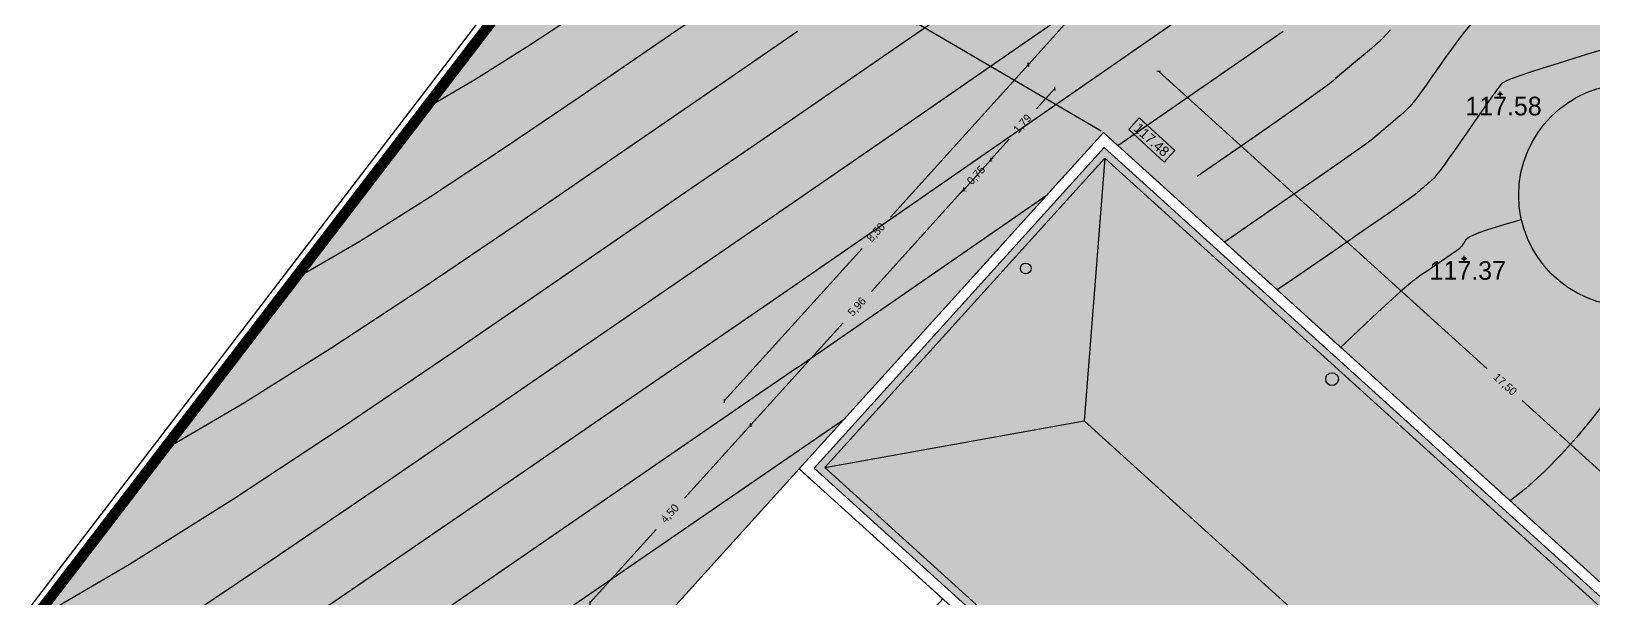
# Model space of a CAD drawing. Extents: x -85466713 to -87592, y -94413748 to -55832.
# Drawn here: x -87681.35 to -87652.06, y -65438.13 to -65427.5 of the extents above; entities that cross this region are included whole.
import ezdxf
from ezdxf.enums import TextEntityAlignment as Align

# ---------------------------------------------------------------- set-up
doc = ezdxf.new("R2010")
doc.units = 0
doc.header["$MEASUREMENT"] = 0
doc.header["$PDMODE"] = 34
doc.header["$PDSIZE"] = 0.05
doc.linetypes.add('DASHED', pattern=[70, 50, -20])
doc.layers.add('0_Limites_Terreno', color=30, linetype='DASHED', lineweight=35)
for name, color, linetype in [('0_PROP.aux.cotas', 30, 'Continuous'), ('0_PROP.corte', 10, 'Continuous'), ('0_PROP.corte.vaos', 160, 'Continuous'), ('0_PROP.trama', 251, 'Continuous'), ('0_PROP.vista1', 251, 'Continuous'), ('0_PROP.vista4', 140, 'Continuous'), ('0_PROPfinal', 4, 'Continuous'), ('0_tramas piso0', 7, 'Continuous'), ('CV', 8, 'Continuous'), ('CVD', 6, 'Continuous'), ('LEVTP_MURO', 1, 'Continuous'), ('POINTS', 2, 'Continuous'), ('Z', 1, 'Continuous')]:
    doc.layers.add(name, color=color, linetype=linetype)
doc.styles.add('creativespace', font='GOTHIC.TTF')
doc.dimstyles.new('creativespace', dxfattribs={"dimtxt": 0.15, "dimasz": 0.05, "dimexe": 0.05, "dimexo": 0.05, "dimgap": 0.2, "dimtad": 0, "dimtoh": 1, "dimzin": 1, "dimtxsty": 'creativespace', "dimblk": 'OBLIQUE', "dimcen": 0, "dimclrd": 251, "dimclre": 256, "dimclrt": 30, "dimazin": 3, "dimtfac": 1, "dimtmove": 0, "dimatfit": 3, "dimldrblk": 'OBLIQUE', "dimfxl": 1, "dimlwd": -1, "dimlwe": -1, "dimarcsym": 0})

# ---------------------------------------------------------------- blocks, each defined once
blk = doc.blocks.new('_Oblique')
at = {"color": 0, "linetype": 'ByBlock', "lineweight": -2}
blk.add_line((-0.5, -0.5), (0.5, 0.5), dxfattribs=at)
blk = doc.blocks.new('*D226')
at = {"layer": '0_PROP.aux.cotas', "color": 251, "transparency": 16777216}
for p, q in [((-87662.655, -65428.126), (-87665.241, -65430.983)), ((-87668.358, -65434.428), (-87665.772, -65431.57))]:
    blk.add_line(p, q, dxfattribs=at)
at = {"layer": 'DEFPOINTS', "color": 0, "transparency": 16777216}
for p in [(-87662.655, -65428.126), (-87668.358, -65434.428), (-87668.358, -65434.428)]:
    blk.add_point(p, dxfattribs=at)
at = {"layer": '0_PROP.aux.cotas', "color": 251, "transparency": 16777216, "xscale": 0.05, "yscale": 0.05, "zscale": 0.05}
for p, rotation in [((-87662.655, -65428.126), 47.85695784791795), ((-87668.358, -65434.428), 227.856957847918)]:
    blk.add_blockref('_Oblique', p, dxfattribs=dict(at, rotation=rotation))
at = {"layer": '0_PROP.aux.cotas', "color": 30, "transparency": 16777216, "insert": (-87665.506, -65431.277), "char_height": 0.15, "attachment_point": 5, "rotation": 47.857, "style": 'creativespace'}
blk.add_mtext('8,50', dxfattribs=at)
blk = doc.blocks.new('*D227')
at = {"layer": '0_PROP.aux.cotas', "color": 251, "transparency": 16777216}
for p, q in [((-87663.862, -65430.465), (-87663.359, -65429.909)), ((-87663.359, -65429.909), (-87663.325, -65429.872)), ((-87663.862, -65430.465), (-87663.896, -65430.502))]:
    blk.add_line(p, q, dxfattribs=at)
at = {"layer": '0_PROP.aux.cotas', "transparency": 16777216}
for p, q in [((-87663.325, -65429.94), (-87663.322, -65429.942)), ((-87663.828, -65430.496), (-87663.825, -65430.498))]:
    blk.add_line(p, q, dxfattribs=at)
at = {"layer": 'DEFPOINTS', "color": 0, "transparency": 16777216}
for p in [(-87663.362, -65429.906), (-87663.359, -65429.909), (-87663.865, -65430.462)]:
    blk.add_point(p, dxfattribs=at)
at = {"layer": '0_PROP.aux.cotas', "color": 251, "transparency": 16777216, "xscale": 0.05, "yscale": 0.05, "zscale": 0.05}
for p, rotation in [((-87663.359, -65429.909), 227.856957847918), ((-87663.862, -65430.465), 47.85695784791795)]:
    blk.add_blockref('_Oblique', p, dxfattribs=dict(at, rotation=rotation))
at = {"layer": '0_PROP.aux.cotas', "color": 30, "transparency": 16777216, "insert": (-87663.628, -65430.206), "char_height": 0.15, "attachment_point": 5, "rotation": 47.857, "style": 'creativespace'}
blk.add_mtext('0,75', dxfattribs=at)
blk = doc.blocks.new('*D228')
at = {"layer": '0_PROP.aux.cotas', "color": 251, "transparency": 16777216}
for p, q in [((-87662.158, -65428.575), (-87662.504, -65428.958)), ((-87663.362, -65429.906), (-87663.016, -65429.523))]:
    blk.add_line(p, q, dxfattribs=at)
at = {"layer": 'DEFPOINTS', "color": 0, "transparency": 16777216}
for p in [(-87662.158, -65428.575), (-87662.158, -65428.575), (-87663.362, -65429.906)]:
    blk.add_point(p, dxfattribs=at)
at = {"layer": '0_PROP.aux.cotas', "color": 251, "transparency": 16777216, "xscale": 0.05, "yscale": 0.05, "zscale": 0.05}
for p, rotation in [((-87662.158, -65428.575), 47.85695784791795), ((-87663.362, -65429.906), 227.856957847918)]:
    blk.add_blockref('_Oblique', p, dxfattribs=dict(at, rotation=rotation))
at = {"layer": '0_PROP.aux.cotas', "color": 30, "transparency": 16777216, "insert": (-87662.76, -65429.241), "char_height": 0.15, "attachment_point": 5, "rotation": 47.857, "style": 'creativespace'}
blk.add_mtext('1,79', dxfattribs=at)
blk = doc.blocks.new('*D229')
at = {"layer": '0_PROP.aux.cotas', "color": 251, "transparency": 16777216}
for p, q in [((-87663.865, -65430.462), (-87665.599, -65432.378)), ((-87667.861, -65434.878), (-87666.127, -65432.962))]:
    blk.add_line(p, q, dxfattribs=at)
at = {"layer": 'DEFPOINTS', "color": 0, "transparency": 16777216}
for p in [(-87663.865, -65430.462), (-87667.861, -65434.878), (-87667.861, -65434.878)]:
    blk.add_point(p, dxfattribs=at)
at = {"layer": '0_PROP.aux.cotas', "color": 251, "transparency": 16777216, "xscale": 0.05, "yscale": 0.05, "zscale": 0.05}
for p, rotation in [((-87663.865, -65430.462), 47.85695784791795), ((-87667.861, -65434.878), 227.856957847918)]:
    blk.add_blockref('_Oblique', p, dxfattribs=dict(at, rotation=rotation))
at = {"layer": '0_PROP.aux.cotas', "color": 30, "transparency": 16777216, "insert": (-87665.863, -65432.67), "char_height": 0.15, "attachment_point": 5, "rotation": 47.857, "style": 'creativespace'}
blk.add_mtext('5,96', dxfattribs=at)
blk = doc.blocks.new('*D230')
at = {"layer": '0_PROP.aux.cotas', "color": 251, "transparency": 16777216}
for p, q in [((-87667.861, -65434.878), (-87669.104, -65436.251)), ((-87670.879, -65438.213), (-87669.636, -65436.839))]:
    blk.add_line(p, q, dxfattribs=at)
at = {"layer": '0_PROP.aux.cotas', "transparency": 16777216}
blk.add_line((-87667.824, -65434.911), (-87667.824, -65434.911), dxfattribs=at)
at = {"layer": 'DEFPOINTS', "color": 0, "transparency": 16777216}
for p in [(-87667.861, -65434.878), (-87670.879, -65438.213), (-87670.879, -65438.213)]:
    blk.add_point(p, dxfattribs=at)
at = {"layer": '0_PROP.aux.cotas', "color": 251, "transparency": 16777216, "xscale": 0.05, "yscale": 0.05, "zscale": 0.05}
for p, rotation in [((-87667.861, -65434.878), 47.85695784791795), ((-87670.879, -65438.213), 227.856957847918)]:
    blk.add_blockref('_Oblique', p, dxfattribs=dict(at, rotation=rotation))
at = {"layer": '0_PROP.aux.cotas', "color": 30, "transparency": 16777216, "insert": (-87669.37, -65436.545), "char_height": 0.15, "attachment_point": 5, "rotation": 47.857, "style": 'creativespace'}
blk.add_mtext('4,50', dxfattribs=at)
blk = doc.blocks.new('*D231')
at = {"layer": '0_PROP.aux.cotas', "color": 251, "transparency": 16777216}
for p, q in [((-87660.193, -65425.405), (-87661.158, -65426.472)), ((-87662.655, -65428.126), (-87661.69, -65427.059))]:
    blk.add_line(p, q, dxfattribs=at)
at = {"layer": 'DEFPOINTS', "color": 0, "transparency": 16777216}
for p in [(-87660.193, -65425.405), (-87660.193, -65425.405), (-87662.655, -65428.126)]:
    blk.add_point(p, dxfattribs=at)
at = {"layer": '0_PROP.aux.cotas', "color": 251, "transparency": 16777216, "xscale": 0.05, "yscale": 0.05, "zscale": 0.05}
for p, rotation in [((-87660.193, -65425.405), 47.85695784791795), ((-87662.655, -65428.126), 227.856957847918)]:
    blk.add_blockref('_Oblique', p, dxfattribs=dict(at, rotation=rotation))
at = {"layer": '0_PROP.aux.cotas', "color": 30, "transparency": 16777216, "insert": (-87661.424, -65426.765), "char_height": 0.15, "attachment_point": 5, "rotation": 47.857, "style": 'creativespace'}
blk.add_mtext('3,67', dxfattribs=at)
blk = doc.blocks.new('*D232')
at = {"layer": '0_PROP.aux.cotas', "color": 251, "transparency": 16777216}
for p, q in [((-87660.213, -65428.253), (-87654.054, -65433.828)), ((-87647.238, -65439.995), (-87653.398, -65434.421))]:
    blk.add_line(p, q, dxfattribs=at)
at = {"layer": 'DEFPOINTS', "color": 0, "transparency": 16777216}
for p in [(-87660.213, -65428.253), (-87647.238, -65439.995), (-87647.238, -65439.995)]:
    blk.add_point(p, dxfattribs=at)
at = {"layer": '0_PROP.aux.cotas', "color": 251, "transparency": 16777216, "xscale": 0.05, "yscale": 0.05, "zscale": 0.05}
for p, rotation in [((-87660.213, -65428.253), 137.856957847918), ((-87647.238, -65439.995), 317.856957847918)]:
    blk.add_blockref('_Oblique', p, dxfattribs=dict(at, rotation=rotation))
at = {"layer": '0_PROP.aux.cotas', "color": 30, "transparency": 16777216, "insert": (-87653.726, -65434.124), "char_height": 0.15, "attachment_point": 5, "rotation": 317.857, "style": 'creativespace'}
blk.add_mtext('17,50', dxfattribs=at)
blk = doc.blocks.new('*D235')
at = {"layer": '0_PROP.aux.cotas', "color": 251, "transparency": 16777216}
for p, q in [((-87661.296, -65421.417), (-87662.829, -65424.046)), ((-87664.757, -65427.352), (-87663.223, -65424.723))]:
    blk.add_line(p, q, dxfattribs=at)
at = {"layer": '0_PROP.aux.cotas', "transparency": 16777216}
for p, q in [((-87657.831, -65423.437), (-87661.339, -65421.391)), ((-87661.292, -65429.373), (-87664.8, -65427.327))]:
    blk.add_line(p, q, dxfattribs=at)
at = {"layer": 'DEFPOINTS', "color": 0, "transparency": 16777216}
for p in [(-87661.296, -65421.417), (-87657.788, -65423.462), (-87661.249, -65429.398)]:
    blk.add_point(p, dxfattribs=at)
at = {"layer": '0_PROP.aux.cotas', "color": 251, "transparency": 16777216, "xscale": 0.05, "yscale": 0.05, "zscale": 0.05}
for p, rotation in [((-87661.296, -65421.417), 59.75197543846969), ((-87664.757, -65427.352), 239.7519754384697)]:
    blk.add_blockref('_Oblique', p, dxfattribs=dict(at, rotation=rotation))
at = {"layer": '0_PROP.aux.cotas', "color": 30, "transparency": 16777216, "insert": (-87663.026, -65424.384), "char_height": 0.15, "attachment_point": 5, "rotation": 239.752, "style": 'creativespace'}
blk.add_mtext('7,00', dxfattribs=at)
blk = doc.blocks.new('*D250')
at = {"layer": '0_PROP.aux.cotas', "color": 251, "transparency": 16777216}
for p, q in [((-87665.471, -65417.626), (-87650.525, -65426.342)), ((-87634.359, -65435.769), (-87649.305, -65427.053))]:
    blk.add_line(p, q, dxfattribs=at)
at = {"layer": '0_PROP.aux.cotas', "transparency": 16777216}
for p, q in [((-87665.446, -65417.583), (-87665.446, -65417.583)), ((-87634.334, -65435.726), (-87634.334, -65435.726))]:
    blk.add_line(p, q, dxfattribs=at)
at = {"layer": 'DEFPOINTS', "color": 0, "transparency": 16777216}
for p in [(-87665.471, -65417.626), (-87665.471, -65417.626), (-87634.359, -65435.769)]:
    blk.add_point(p, dxfattribs=at)
at = {"layer": '0_PROP.aux.cotas', "color": 251, "transparency": 16777216, "xscale": 0.2, "yscale": 0.2, "zscale": 0.2}
for p, rotation in [((-87665.471, -65417.626), 149.751975437865), ((-87634.359, -65435.769), 329.751975437865)]:
    blk.add_blockref('_Oblique', p, dxfattribs=dict(at, rotation=rotation))
at = {"layer": '0_PROP.aux.cotas', "color": 30, "transparency": 16777216, "insert": (-87649.915, -65426.697), "char_height": 0.3, "attachment_point": 5, "rotation": 329.752, "style": 'creativespace'}
blk.add_mtext('36,02', dxfattribs=at)
blk = doc.blocks.new('*D251')
at = {"layer": '0_PROP.aux.cotas', "transparency": 16777216}
for p, q in [((-87633.791, -65437.679), (-87633.791, -65437.679)), ((-87663.185, -65475.54), (-87663.185, -65475.54))]:
    blk.add_line(p, q, dxfattribs=at)
at = {"layer": '0_PROP.aux.cotas', "color": 251, "transparency": 16777216}
for p, q in [((-87633.751, -65437.71), (-87648.015, -65456.081)), ((-87663.146, -65475.57), (-87648.882, -65457.199))]:
    blk.add_line(p, q, dxfattribs=at)
at = {"layer": 'DEFPOINTS', "color": 0, "transparency": 16777216}
for p in [(-87633.751, -65437.71), (-87663.146, -65475.57), (-87663.146, -65475.57)]:
    blk.add_point(p, dxfattribs=at)
at = {"layer": '0_PROP.aux.cotas', "color": 251, "transparency": 16777216, "xscale": 0.2, "yscale": 0.2, "zscale": 0.2}
for p, rotation in [((-87633.751, -65437.71), 52.17424457483147), ((-87663.146, -65475.57), 232.1742445748315)]:
    blk.add_blockref('_Oblique', p, dxfattribs=dict(at, rotation=rotation))
at = {"layer": '0_PROP.aux.cotas', "color": 30, "transparency": 16777216, "insert": (-87648.449, -65456.64), "char_height": 0.3, "attachment_point": 5, "rotation": 232.1742, "style": 'creativespace'}
blk.add_mtext('47,93', dxfattribs=at)

msp = doc.modelspace()

# ---------------------------------------------------------------- hatches: boundary and pattern name
at = {"layer": '0_PROP.trama', "linetype": 'Continuous', "transparency": 33554503}
h = msp.add_hatch(dxfattribs=at)
h.set_pattern_fill('ANSI36', scale=0.2, angle=90)
h.set_pattern_definition([(92.856958, (-87926.334145, -65715.086383), (-0.0271495435, 0.0424495558), [0.0625, -0.0125, 0, -0.0125])])
h.paths.add_polyline_path([(-87648.58, -65441.132), (-87651.387, -65438.592), (-87654.146, -65440.079), (-87653.809, -65440.384), (-87654.681, -65441.348), (-87655.645, -65440.475), (-87654.773, -65439.511), (-87654.146, -65440.079), (-87651.387, -65438.592), (-87661.235, -65429.68), (-87666.67, -65435.686), (-87658.969, -65442.654), (-87657.619, -65442.727), (-87657.654, -65442.695), (-87656.782, -65441.731), (-87655.818, -65442.604), (-87656.69, -65443.567), (-87657.619, -65442.727), (-87658.969, -65442.654), (-87658.677, -65442.919), (-87660.354, -65444.772), (-87655.668, -65449.012)])
at = {"layer": '0_tramas piso0', "transparency": 33554536}
h = msp.add_hatch(color=55, dxfattribs=at)
h.dxf.hatch_style = 1
edge = h.paths.add_edge_path()
edge.add_line((-87647.703, -65452.904), (-87641.435, -65445.289))
edge.add_line((-87641.435, -65445.289), (-87635.749, -65437.671))
edge.add_line((-87635.749, -65437.671), (-87635.164, -65436.828))
edge.add_line((-87635.164, -65436.828), (-87666.137, -65418.767))
edge.add_line((-87666.137, -65418.767), (-87690.568, -65450.601))
edge.add_line((-87690.568, -65450.601), (-87685.867, -65455.928))
edge.add_line((-87685.867, -65455.928), (-87669.97, -65439.036))
edge.add_line((-87669.97, -65439.036), (-87661.249, -65429.398))
edge.add_line((-87661.249, -65429.398), (-87648.274, -65441.14))
edge.add_line((-87648.274, -65441.14), (-87655.653, -65449.295))
edge.add_line((-87655.653, -65449.295), (-87654.986, -65449.899))
edge.add_line((-87654.986, -65449.899), (-87656.328, -65451.381))
edge.add_line((-87656.328, -65451.381), (-87662.089, -65446.168))
edge.add_line((-87662.089, -65446.168), (-87676.574, -65465.648))
edge.add_arc((-87584.219, -65367.109), 135.054, 226.8557, 232.95013)
edge.add_line((-87665.591, -65474.896), (-87664.429, -65474.511))
edge.add_line((-87664.429, -65474.511), (-87662.084, -65471.827))
edge.add_line((-87662.084, -65471.827), (-87658.074, -65467.226))
edge.add_line((-87658.074, -65467.226), (-87653.499, -65460.459))
edge.add_line((-87653.499, -65460.459), (-87647.703, -65452.904))
edge = h.paths.add_edge_path(flags=17)
edge.add_line((-87663.017, -65445.329), (-87667.282, -65441.469))
edge.add_line((-87667.282, -65441.469), (-87683.541, -65458.563))
edge.add_line((-87683.541, -65458.563), (-87682.435, -65459.817))
edge.add_arc((-87583.44, -65366.282), 136.194, 223.37562, 223.84064)
edge.add_arc((-87574.984, -65357.873), 148.118, 223.92113, 225.75822)
edge.add_line((-87678.324, -65463.985), (-87663.017, -65445.329))

# ---------------------------------------------------------------- linework, layer by layer
at = {"layer": '0_Limites_Terreno', "ltscale": 0.02, "const_width": 0.2, "flags": 128}
msp.add_lwpolyline([(-87647.584, -65452.996), (-87641.315, -65445.379), (-87635.629, -65437.761), (-87634.949, -65436.78), (-87666.061, -65418.638), (-87690.688, -65450.759), (-87691.578, -65451.874), (-87687.085, -65456.837), (-87685.113, -65459.47), (-87682.126, -65462.883), (-87679.652, -65465.174), (-87677.273, -65467.098), (-87672.38, -65470.618), (-87666.894, -65474.203), (-87665.591, -65475.054), (-87664.343, -65474.641), (-87661.971, -65471.926), (-87657.961, -65467.325), (-87653.375, -65460.543)], close=True, dxfattribs=at)
at = {"layer": '0_PROP.aux.cotas'}
msp.add_lwpolyline([(-87660.578, -65429.125), (-87660.775, -65429.343), (-87660.107, -65429.954), (-87659.91, -65429.736)], close=True, dxfattribs=at)
at = {"layer": '0_PROP.corte'}
for points in [[(-87660.989, -65429.633), (-87661.249, -65429.398), (-87662.453, -65430.728)], [(-87660.396, -65430.169), (-87656.037, -65434.114)], [(-87662.956, -65431.285), (-87666.952, -65435.7), (-87666.72, -65435.91)], [(-87653.256, -65436.631), (-87654.925, -65435.121)], [(-87652.455, -65437.356), (-87653.256, -65436.631)], [(-87664.495, -65437.923), (-87664.263, -65438.134)], [(-87664.263, -65438.134), (-87664.262, -65438.133)], [(-87664.263, -65438.134), (-87664.263, -65438.134)]]:
    msp.add_lwpolyline(points, dxfattribs=at)
at = {"layer": '0_PROP.corte.vaos', "linetype": 'Continuous'}
msp.add_lwpolyline([(-87665.311, -65437.185), (-87664.495, -65437.923)], dxfattribs=at)
at = {"layer": '0_PROP.vista1', "linetype": 'Continuous'}
msp.add_lwpolyline([(-87661.249, -65429.398), (-87648.274, -65441.14), (-87655.653, -65449.295), (-87660.636, -65444.786), (-87658.959, -65442.933), (-87666.952, -65435.7), (-87661.249, -65429.398)], dxfattribs=at)
at = {"layer": '0_PROP.vista4', "linetype": 'Continuous'}
for points in [[(-87661.235, -65429.68), (-87648.556, -65441.154), (-87655.668, -65449.012), (-87660.354, -65444.772), (-87658.677, -65442.919), (-87666.67, -65435.686)], [(-87661.225, -65429.877), (-87648.753, -65441.163), (-87655.677, -65448.816), (-87660.157, -65444.762), (-87658.48, -65442.909), (-87666.473, -65435.676)]]:
    msp.add_lwpolyline(points, close=True, dxfattribs=at)
msp.add_lwpolyline([(-87666.952, -65435.7), (-87669.97, -65439.036)], dxfattribs=at)
for centre, radius in [((-87662.705, -65431.945), 0.1), ((-87656.962, -65434.019), 0.12)]:
    msp.add_circle(centre, radius, dxfattribs=at)
at = {"layer": '0_PROPfinal', "linetype": 'Continuous'}
for p, q in [((-87661.225, -65429.877), (-87661.609, -65434.803)), ((-87666.473, -65435.676), (-87661.609, -65434.803)), ((-87661.609, -65434.803), (-87655.508, -65440.324))]:
    msp.add_line(p, q, dxfattribs=at)
msp.add_lwpolyline([(-87664.262, -65438.133), (-87667.281, -65441.47)], dxfattribs=at)
at = {"layer": 'CV', "linetype": 'Continuous'}
for points in [[(-87660.976, -65429.645), (-87657.877, -65427.502)], [(-87666.984, -65433.8), (-87662.304, -65430.564)]]:
    msp.add_lwpolyline(points, dxfattribs=at)
for points in [[(-87658.864, -65426.609, 0), (-87665.052, -65430.897, 0), (-87667.518, -65432.593, 0), (-87670.201, -65434.436, 0), (-87672.992, -65436.354, 0), (-87672.992, -65436.354, 0), (-87675.788, -65438.272, 0), (-87678.494, -65440.122, 0), (-87681.023, -65441.835, 0), (-87683.285, -65443.343, 0), (-87685.193, -65444.576, 0), (-87685.193, -65444.576, 0), (-87686.614, -65445.444, 0)], [(-87681.331, -65438.555, 0), (-87679.511, -65437.487, 0), (-87677.559, -65436.259, 0), (-87675.523, -65434.917, 0), (-87673.429, -65433.5, 0), (-87671.307, -65432.046, 0), (-87671.307, -65432.046, 0), (-87669.194, -65430.594, 0), (-87667.16, -65429.197, 0), (-87665.287, -65427.907, 0), (-87663.654, -65426.78, 0)], [(-87676.425, -65432.155, 0), (-87675.192, -65431.432, 0), (-87673.866, -65430.598, 0), (-87672.483, -65429.687, 0), (-87671.062, -65428.725, 0), (-87669.622, -65427.738, 0), (-87669.622, -65427.738, 0), (-87668.187, -65426.753, 0)], [(-87681.398, -65440.415, 0), (-87679.291, -65439.047, 0), (-87677.008, -65437.52, 0), (-87674.608, -65435.886, 0), (-87672.15, -65434.2, 0), (-87672.15, -65434.2, 0), (-87669.697, -65432.515, 0), (-87667.339, -65430.895, 0), (-87665.17, -65429.402, 0), (-87663.283, -65428.102, 0), (-87661.775, -65427.058, 0)], [(-87673.971, -65428.954, 0), (-87673.031, -65428.404, 0), (-87672.019, -65427.767, 0), (-87670.963, -65427.072, 0)], [(-87654.326, -65427.326, 0), (-87654.477, -65427.514, 0), (-87654.477, -65427.514, 0), (-87654.608, -65427.683, 0), (-87654.724, -65427.838, 0), (-87654.828, -65427.982, 0), (-87654.925, -65428.118, 0), (-87655.017, -65428.251, 0), (-87655.017, -65428.251, 0), (-87655.109, -65428.382, 0), (-87655.198, -65428.51, 0), (-87655.285, -65428.631, 0), (-87655.366, -65428.74, 0), (-87655.44, -65428.835, 0), (-87655.44, -65428.835, 0), (-87655.507, -65428.913, 0), (-87655.566, -65428.976, 0), (-87655.621, -65429.028, 0), (-87655.672, -65429.073, 0), (-87655.721, -65429.114, 0), (-87655.721, -65429.114, 0), (-87655.77, -65429.154, 0), (-87655.819, -65429.194, 0), (-87655.866, -65429.234, 0), (-87655.913, -65429.273, 0), (-87655.957, -65429.31, 0), (-87655.957, -65429.31, 0), (-87656, -65429.346, 0), (-87656.041, -65429.381, 0), (-87656.08, -65429.415, 0), (-87656.119, -65429.448, 0), (-87656.157, -65429.481, 0), (-87656.157, -65429.481, 0), (-87656.207, -65429.523, 0), (-87656.332, -65429.615, 0), (-87656.607, -65429.81, 0), (-87657.106, -65430.158, 0), (-87657.904, -65430.71, 0), (-87657.904, -65430.71, 0), (-87658.98, -65431.451, 0)], [(-87651.761, -65427.81, 0), (-87652.089, -65427.908, 0), (-87652.089, -65427.908, 0), (-87652.413, -65428.008, 0), (-87652.725, -65428.104, 0), (-87653.012, -65428.194, 0), (-87653.261, -65428.274, 0), (-87653.461, -65428.34, 0), (-87653.461, -65428.34, 0), (-87653.602, -65428.392, 0), (-87653.694, -65428.43, 0), (-87653.749, -65428.459, 0), (-87653.779, -65428.481, 0), (-87653.796, -65428.499, 0), (-87653.796, -65428.499, 0), (-87653.812, -65428.519, 0), (-87653.832, -65428.544, 0), (-87653.86, -65428.58, 0), (-87653.9, -65428.634, 0), (-87653.956, -65428.712, 0), (-87653.956, -65428.712, 0), (-87654.029, -65428.817, 0), (-87654.119, -65428.945, 0), (-87654.221, -65429.091, 0), (-87654.33, -65429.248, 0), (-87654.444, -65429.412, 0), (-87654.444, -65429.412, 0), (-87654.557, -65429.575, 0), (-87654.668, -65429.733, 0), (-87654.771, -65429.879, 0), (-87654.863, -65430.008, 0), (-87654.941, -65430.114, 0), (-87654.941, -65430.114, 0), (-87655.003, -65430.194, 0), (-87655.051, -65430.251, 0), (-87655.089, -65430.291, 0), (-87655.119, -65430.319, 0), (-87655.146, -65430.342, 0), (-87655.146, -65430.342, 0), (-87655.172, -65430.363, 0), (-87655.198, -65430.385, 0), (-87655.224, -65430.406, 0), (-87655.249, -65430.427, 0), (-87655.273, -65430.447, 0), (-87655.273, -65430.447, 0), (-87655.295, -65430.466, 0), (-87655.317, -65430.485, 0), (-87655.338, -65430.503, 0), (-87655.359, -65430.521, 0), (-87655.379, -65430.539, 0), (-87655.379, -65430.539, 0), (-87655.406, -65430.561, 0), (-87655.473, -65430.61, 0), (-87655.621, -65430.715, 0), (-87655.888, -65430.901, 0), (-87656.315, -65431.197, 0), (-87656.315, -65431.197, 0), (-87656.93, -65431.62, 0), (-87657.704, -65432.153, 0), (-87657.989, -65432.348, 0)], [(-87653.411, -65431.032, 0), (-87653.46, -65431.047, 0), (-87653.681, -65431.112, 0), (-87653.885, -65431.173, 0), (-87654.064, -65431.23, 0), (-87654.208, -65431.279, 0), (-87654.208, -65431.279, 0), (-87654.312, -65431.321, 0), (-87654.381, -65431.355, 0), (-87654.425, -65431.385, 0), (-87654.452, -65431.411, 0), (-87654.47, -65431.435, 0), (-87654.47, -65431.435, 0), (-87654.487, -65431.459, 0), (-87654.503, -65431.482, 0), (-87654.518, -65431.503, 0), (-87654.531, -65431.522, 0), (-87654.543, -65431.538, 0), (-87654.543, -65431.538, 0), (-87654.552, -65431.549, 0), (-87654.558, -65431.557, 0), (-87654.563, -65431.563, 0), (-87654.568, -65431.567, 0), (-87654.571, -65431.57, 0), (-87654.571, -65431.57, 0), (-87654.575, -65431.573, 0), (-87654.578, -65431.575, 0), (-87654.582, -65431.578, 0), (-87654.585, -65431.581, 0), (-87654.588, -65431.584, 0), (-87654.588, -65431.584, 0), (-87654.591, -65431.586, 0), (-87654.594, -65431.589, 0), (-87654.597, -65431.591, 0), (-87654.599, -65431.594, 0), (-87654.602, -65431.596, 0), (-87654.602, -65431.596, 0), (-87654.606, -65431.599, 0), (-87654.615, -65431.605, 0), (-87654.634, -65431.619, 0), (-87654.67, -65431.644, 0), (-87654.727, -65431.683, 0), (-87654.727, -65431.683, 0), (-87654.808, -65431.74, 0), (-87654.911, -65431.811, 0), (-87655.03, -65431.892, 0), (-87655.16, -65431.981, 0), (-87655.295, -65432.074, 0), (-87655.295, -65432.074, 0), (-87655.446, -65432.183, 0), (-87655.688, -65432.384, 0), (-87656.113, -65432.77, 0), (-87656.812, -65433.435, 0)], [(-87666.984, -65433.8, 0), (-87667.696, -65434.291, 0), (-87670.704, -65436.357, 0), (-87673.835, -65438.508, 0), (-87673.835, -65438.508, 0), (-87676.967, -65440.658, 0), (-87679.98, -65442.725, 0), (-87682.755, -65444.624, 0), (-87685.172, -65446.27, 0), (-87687.115, -65447.581, 0), (-87687.115, -65447.581, 0), (-87688.502, -65448.5, 0), (-87689.394, -65449.07, 0)], [(-87651.881, -65434.492, 0), (-87652.125, -65434.801, 0), (-87652.381, -65435.112, 0), (-87652.659, -65435.425, 0), (-87652.972, -65435.743, 0), (-87653.33, -65436.066, 0), (-87653.33, -65436.066, 0), (-87653.621, -65436.3, 0)]]:
    msp.add_polyline3d(points, dxfattribs=at)
at = {"layer": 'CVD', "linetype": 'Continuous'}
for points in [[(-87678.877, -65435.353, 0), (-87677.353, -65434.46, 0), (-87675.713, -65433.428, 0), (-87674.003, -65432.302, 0), (-87672.245, -65431.113, 0), (-87670.464, -65429.892, 0), (-87670.464, -65429.892, 0), (-87668.69, -65428.673, 0), (-87666.982, -65427.499, 0)], [(-87655.868, -65427.472, 0), (-87655.939, -65427.555, 0), (-87655.939, -65427.555, 0), (-87656.01, -65427.631, 0), (-87656.081, -65427.7, 0), (-87656.152, -65427.765, 0), (-87656.224, -65427.826, 0), (-87656.296, -65427.886, 0), (-87656.296, -65427.886, 0), (-87656.368, -65427.945, 0), (-87656.439, -65428.004, 0), (-87656.509, -65428.062, 0), (-87656.577, -65428.119, 0), (-87656.642, -65428.173, 0), (-87656.642, -65428.173, 0), (-87656.704, -65428.226, 0), (-87656.764, -65428.277, 0), (-87656.822, -65428.327, 0), (-87656.878, -65428.376, 0), (-87656.934, -65428.424, 0), (-87656.934, -65428.424, 0), (-87657.008, -65428.485, 0), (-87657.191, -65428.62, 0), (-87657.593, -65428.906, 0), (-87658.324, -65429.415, 0), (-87659.493, -65430.224, 0)], [(-87655.868, -65427.472, 0), (-87655.939, -65427.555, 0), (-87655.939, -65427.555, 0), (-87656.01, -65427.631, 0), (-87656.081, -65427.7, 0), (-87656.152, -65427.765, 0), (-87656.224, -65427.826, 0), (-87656.898, -65428.387, 0), (-87656.898, -65428.387, 0), (-87656.898, -65428.387, 0), (-87656.898, -65428.387, 0), (-87656.898, -65428.387, 0), (-87656.898, -65428.387, 0)], [(-87666.127, -65434.788, 0), (-87668.401, -65436.351, 0), (-87671.176, -65438.256, 0), (-87671.176, -65438.256, 0), (-87673.952, -65440.164, 0), (-87676.633, -65442.011, 0), (-87679.121, -65443.735, 0), (-87681.32, -65445.275, 0), (-87683.134, -65446.569, 0)]]:
    msp.add_polyline3d(points, dxfattribs=at)
at = {"layer": 'LEVTP_MURO', "linetype": 'Continuous'}
for p, q in [((-87666.061, -65418.638), (-87690.688, -65450.759)), ((-87666.358, -65418.696), (-87690.698, -65450.443))]:
    msp.add_line(p, q, dxfattribs=at)
msp.add_circle((-87651.378, -65430.571, 117.582), 2.085, dxfattribs=at)
at = {"layer": 'POINTS'}
for p in [(-87653.813, -65428.678, 117.582), (-87654.483, -65431.758, 117.369)]:
    msp.add_point(p, dxfattribs=at)

# ---------------------------------------------------------------- texts
at = {"layer": '0_PROP.aux.cotas', "color": 255, "linetype": 'ByBlock', "insert": (-87660.345, -65429.537), "char_height": 0.19, "attachment_point": 5, "rotation": 317.857}
msp.add_mtext('{\\C256;117.48}', dxfattribs=at)
at = {"layer": 'Z'}
for s, p in [(' 117.58', (-87653.813, -65429.078, 117.582)), (' 117.37', (-87654.483, -65432.158, 117.369))]:
    msp.add_text(s, height=0.35, dxfattribs=at).set_placement(p, align=Align.CENTER)

# ---------------------------------------------------------------- dimensions: what is measured, and where the dimension line sits
at = {"layer": '0_PROP.aux.cotas'}
for base, p1, p2, angle, picture, middle in [((-87665.471, -65417.626), (-87634.359, -65435.769), (-87665.471, -65417.626), 329.752, '*D250', (-87649.915, -65426.697)), ((-87663.146, -65475.57), (-87633.751, -65437.71), (-87663.146, -65475.57), 52.1742, '*D251', (-87648.449, -65456.64))]:
    dim = msp.add_linear_dim(base=base, p1=p1, p2=p2, angle=angle, dimstyle='creativespace', override={"dimtxt": 0.3, "dimasz": 0.2}, dxfattribs=at)
    dim.commit()
    dim.dimension.update_dxf_attribs({"geometry": picture, "text_midpoint": middle})
dim = msp.add_aligned_dim(p1=(-87661.249, -65429.398), p2=(-87657.788, -65423.462), distance=4.061, text='7,00', dimstyle='creativespace', dxfattribs=at)
dim.commit()
dim.dimension.update_dxf_attribs({"geometry": '*D235', "text_midpoint": (-87663.026, -65424.384)})
for p1, p2, picture, middle in [((-87662.655, -65428.126), (-87660.193, -65425.405), '*D231', (-87661.424, -65426.765)), ((-87662.655, -65428.126), (-87668.358, -65434.428), '*D226', (-87665.506, -65431.277)), ((-87663.362, -65429.906), (-87662.158, -65428.575), '*D228', (-87662.76, -65429.241)), ((-87663.865, -65430.462), (-87667.861, -65434.878), '*D229', (-87665.863, -65432.67)), ((-87667.861, -65434.878), (-87670.879, -65438.213), '*D230', (-87669.37, -65436.545))]:
    dim = msp.add_aligned_dim(p1=p1, p2=p2, distance=0, dimstyle='creativespace', dxfattribs=at)
    dim.commit()
    dim.dimension.update_dxf_attribs({"geometry": picture, "text_midpoint": middle})
dim = msp.add_linear_dim(base=(-87647.238, -65439.995), p1=(-87660.213, -65428.253), p2=(-87647.238, -65439.995), angle=317.857, dimstyle='creativespace', dxfattribs=at)
dim.commit()
dim.dimension.update_dxf_attribs({"geometry": '*D232', "text_midpoint": (-87653.726, -65434.124)})
dim = msp.add_linear_dim(base=(-87663.359, -65429.909), p1=(-87663.865, -65430.462), p2=(-87663.362, -65429.906), angle=47.857, dimstyle='creativespace', dxfattribs=at)
dim.commit()
dim.dimension.update_dxf_attribs({"geometry": '*D227', "text_midpoint": (-87663.628, -65430.206), "dimtype": 161})

doc.saveas('drawing.dxf')
